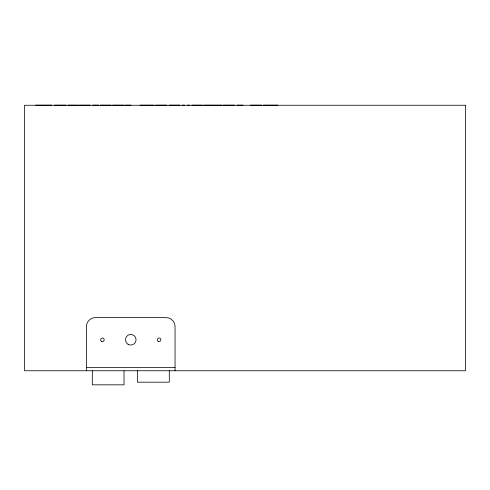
<?xml version="1.0" encoding="UTF-8"?>
<svg xmlns="http://www.w3.org/2000/svg" width="490" height="490" viewBox="0 0 490 490"><rect width="100%" height="100%" fill="white"/><g stroke="black" fill="none" stroke-linecap="round" stroke-linejoin="round"><path stroke-width="0.73" d="M35.752 105.166L51.824 105.166M54.433 105.166L65.997 105.166M67.963 105.166L78.094 105.166M79.006 105.166L90.172 105.166M92.751 105.166L98.698 105.166M100.321 105.166L111.083 105.166M112.645 105.166L124.037 105.166M125.238 105.166L130.922 105.166M140.018 105.166L153.946 105.166M155.667 105.166L166.827 105.166M169.191 105.166L179.953 105.166M182.409 105.166L184.467 105.166M187.548 105.166L189.636 105.166M191.909 105.166L202.37 105.166M203.858 105.166L215.416 105.166M216.182 105.166L221.866 105.166M223.091 105.166L234.483 105.166M236.982 105.166L242.93 105.166M250.427 105.166L261.727 105.166M263.173 105.166L277.897 105.166M86.467 367.482L175.053 367.482M175.053 370.759L175.053 326.469A8.857 8.857 0 0 0 166.19 317.612L95.323 317.612A8.857 8.857 0 0 0 86.467 326.469L86.467 370.759M169.295 370.759L169.295 382.176L137.402 382.176L137.402 370.759M124.025 370.759L124.025 384.834L92.316 384.834L92.316 370.759M465.5 105.258L24.5 105.258L24.5 370.759L465.5 370.759L465.5 105.258M128.104 344.36A5.317 5.317 0 0 0 136.073 339.754A5.317 5.317 0 0 0 128.104 335.154A5.317 5.317 0 0 0 128.104 344.36M158.221 341.291A1.77 1.77 0 0 0 160.879 339.754A1.77 1.77 0 0 0 158.221 338.223A1.77 1.77 0 0 0 158.221 341.291M101.528 341.328A1.77 1.77 0 0 0 104.186 339.797A1.77 1.77 0 0 0 101.528 338.259A1.77 1.77 0 0 0 101.528 341.328"/></g></svg>
